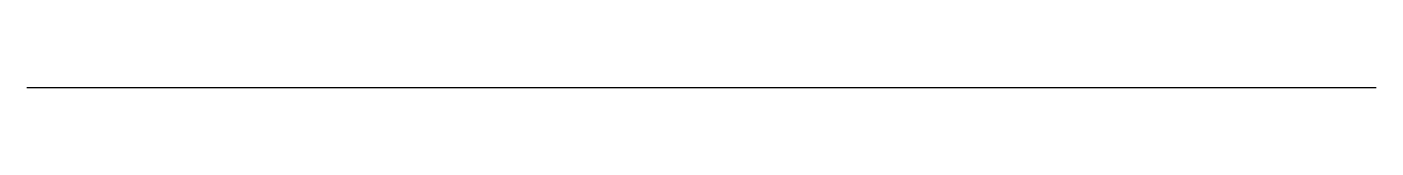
# Model space of a CAD drawing. Header units: millimetres. Extents: x 0 to 40, y 5 to 5.
import ezdxf

# ---------------------------------------------------------------- set-up
doc = ezdxf.new("R2010")
doc.units = ezdxf.units.MM
doc.layers.add('Score', color=1, linetype='CONTINUOUS')

msp = doc.modelspace()

# ---------------------------------------------------------------- linework, layer by layer
at = {"layer": 'Score'}
msp.add_line((0, 5), (40, 5), dxfattribs=at)

doc.saveas('drawing.dxf')
